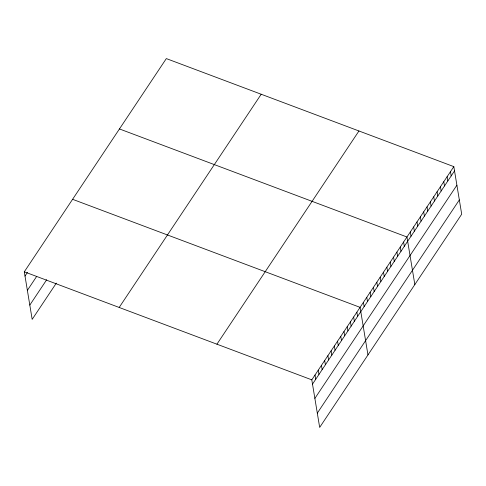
<?xml version="1.0" encoding="UTF-8"?>
<svg xmlns="http://www.w3.org/2000/svg" width="486" height="486" viewBox="0 0 486 486"><rect width="100%" height="100%" fill="white"/><g stroke="black" fill="none" stroke-linecap="round" stroke-linejoin="round"><path stroke-width="0.73" d="M56.321 283.125L32.173 319.369L24.3 271.802L166.327 58.587L453.827 166.631L461.7 214.198L319.673 427.413L311.799 379.845L453.827 166.631M25.005 276.066L27.423 272.446M27.374 290.361L36.626 276.467M29.81 305.08L46.711 279.711M119.173 307.456L261.201 94.241M216.926 344.191L358.947 130.977M312.504 384.116L454.532 170.896M314.873 398.405L456.895 185.19M317.309 413.124L459.337 199.91M119.459 128.948L406.958 236.992L414.831 284.559M72.59 199.309L360.09 307.352L367.963 354.92M24.3 271.802L311.799 379.845M450.479 171.655L451.184 175.926M447.126 176.679L447.837 180.95M443.779 181.703L444.49 185.974M440.431 186.733L441.142 191.004M437.084 191.757L437.795 196.028M433.737 196.781L434.448 201.052M430.389 201.811L431.1 206.076M427.042 206.836L427.747 211.106M423.695 211.86L424.4 216.13M420.347 216.884L421.052 221.154M417 221.914L417.705 226.184M413.653 226.938L414.358 231.208M410.305 231.962L411.01 236.232M403.611 242.016L404.316 246.287M400.264 247.04L400.968 251.311M396.91 252.064L397.621 256.335M393.563 257.094L394.274 261.365M390.215 262.118L390.926 266.389M386.868 267.142L387.579 271.413M383.521 272.172L384.232 276.437M380.173 277.196L380.878 281.467M376.826 282.22L377.531 286.491M373.479 287.244L374.184 291.515M370.132 292.274L370.836 296.545M366.784 297.298L367.489 301.569M363.437 302.322L364.142 306.593M356.87 312.182L357.575 316.453M353.65 317.018L354.355 321.289M350.43 321.847L351.135 326.118M347.211 326.683L347.915 330.954M343.991 331.513L344.695 335.783M340.771 336.348L341.482 340.619M337.551 341.178L338.262 345.449M334.332 346.014L335.042 350.285M331.112 350.843L331.823 355.114M327.898 355.679L328.603 359.95M324.678 360.509L325.383 364.779M321.459 365.344L322.163 369.615M318.239 370.18L318.944 374.445M315.019 375.01L315.724 379.28"/></g></svg>
